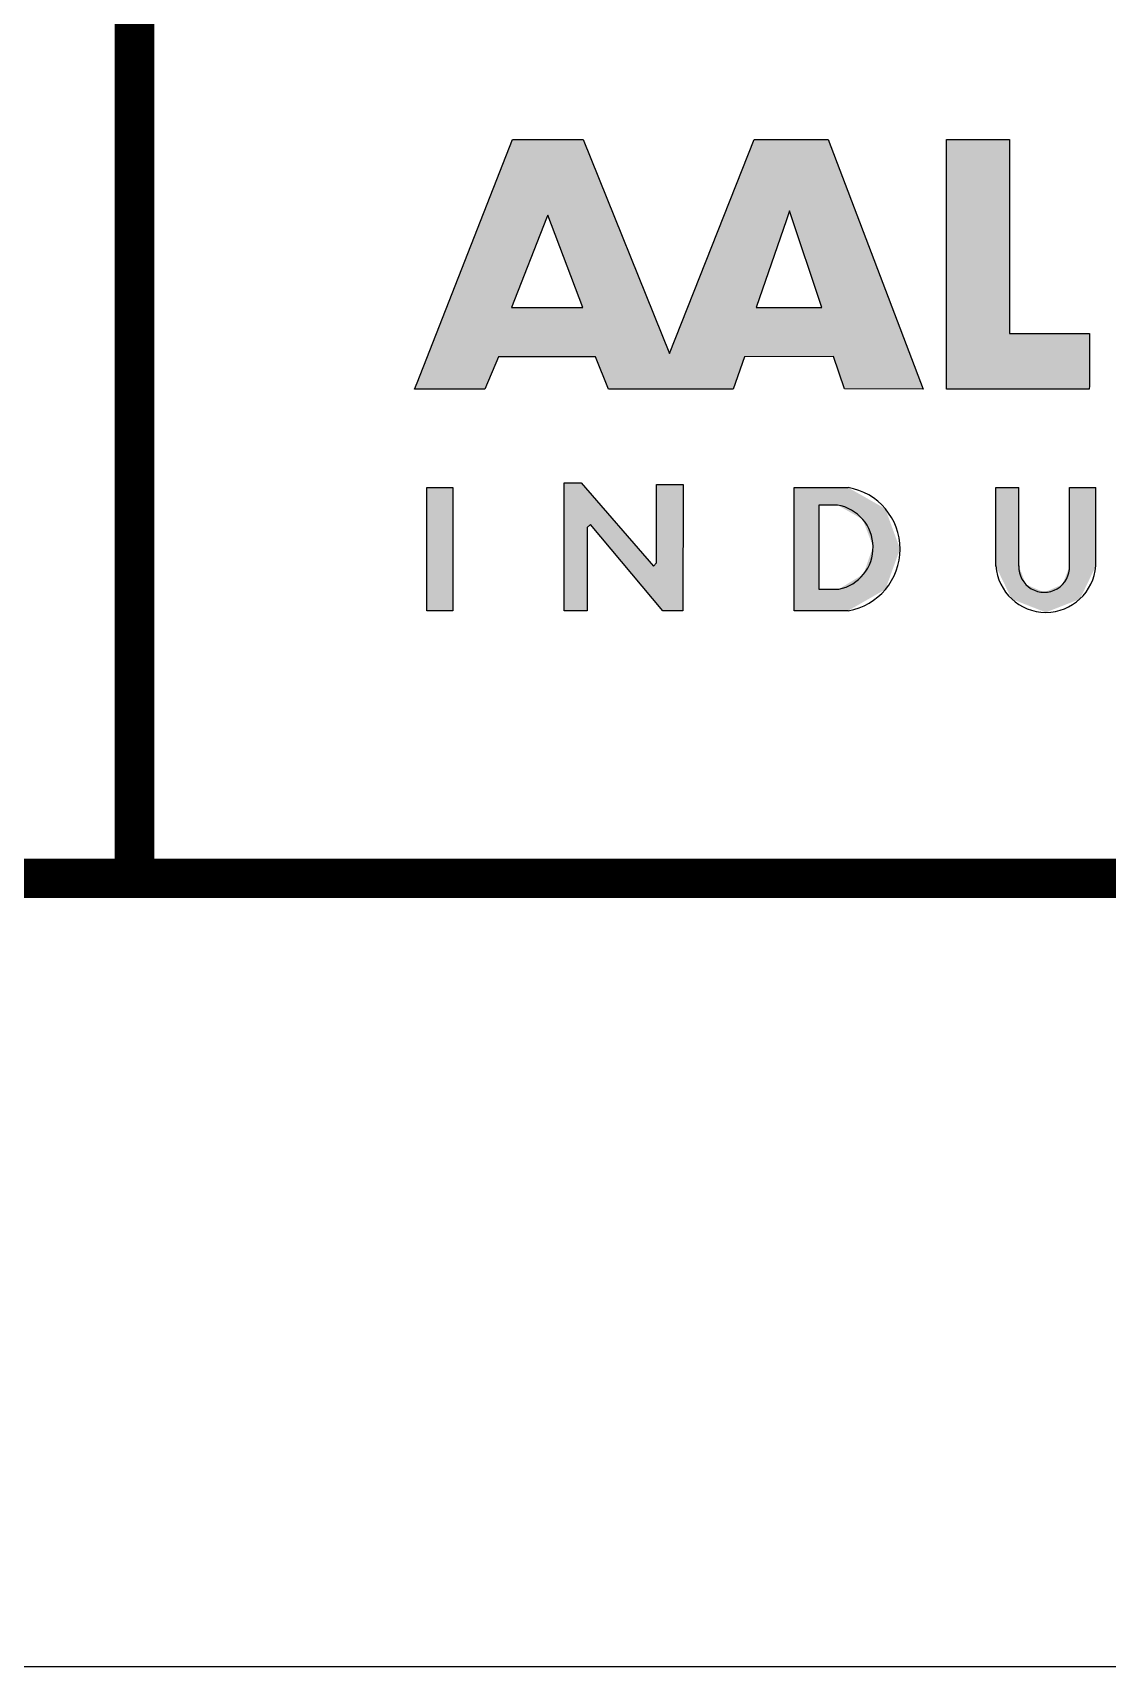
# Model space of a CAD drawing. Header units: feet. Extents: x -46890 to -45898, y -3252 to -1955.
# Drawn here: x -46634.22 to -46620.63, y -3251.51 to -3230.86 of the extents above; entities that cross this region are included whole.
import ezdxf

# ---------------------------------------------------------------- set-up
doc = ezdxf.new("R2010")
doc.units = ezdxf.units.FT
doc.header["$MEASUREMENT"] = 0
doc.layers.add('62_FORMATO', color=2, linetype='Continuous')
doc.layers.add('FORMATO', color=8, linetype='Continuous')

# ---------------------------------------------------------------- blocks, each defined once
blk = doc.blocks.new('*U20')
at = {"layer": 'FORMATO', "linetype": 'Continuous', "extrusion": (0, 0, -1)}
for points in [[(-209.755, 7.297), (-209.755, 8.109), (-209.927, 8.109)], [(-209.927, 8.109), (-209.927, 7.297), (-209.755, 7.297)], [(-210.661, 8.139), (-210.834, 7.865), (-210.813, 7.845)], [(-210.661, 8.139), (-210.813, 7.845), (-210.661, 7.297)], [(-210.834, 7.865), (-210.661, 8.139), (-210.773, 8.139)], [(-210.773, 8.139), (-211.25, 7.591), (-210.834, 7.865)], [(-211.27, 7.612), (-211.27, 8.129), (-211.444, 8.129)], [(-211.444, 8.129), (-211.444, 7.297), (-211.27, 7.612)], [(-212.177, 8.109), (-212.339, 7.994), (-212.177, 7.297)], [(-212.339, 7.994), (-212.177, 8.109), (-212.532, 8.109)], [(-212.532, 8.109), (-212.462, 7.994), (-212.339, 7.994)], [(-212.532, 8.109), (-212.778, 7.969), (-212.462, 7.994)], [(-213.658, 7.592), (-213.506, 8.109), (-213.658, 8.109)], [(-213.506, 8.109), (-213.658, 7.592), (-213.506, 7.592)], [(-214.166, 7.592), (-213.993, 8.109), (-214.166, 8.109)], [(-213.993, 8.109), (-214.166, 7.592), (-213.993, 7.592)], [(-212.339, 7.994), (-212.339, 7.439), (-212.177, 7.297)], [(-212.462, 7.994), (-212.778, 7.969), (-212.629, 7.899)], [(-210.834, 7.865), (-211.25, 7.591), (-211.311, 7.297)], [(-212.778, 7.969), (-212.875, 7.704), (-212.629, 7.899)], [(-212.629, 7.899), (-212.875, 7.704), (-212.697, 7.72)], [(-210.813, 7.845), (-210.813, 7.297), (-210.661, 7.297)], [(-212.697, 7.72), (-212.875, 7.704), (-212.635, 7.539)], [(-212.875, 7.704), (-212.779, 7.438), (-212.635, 7.539)], [(-211.27, 7.612), (-211.444, 7.297), (-211.25, 7.591)], [(-211.25, 7.591), (-211.444, 7.297), (-211.311, 7.297)], [(-212.635, 7.539), (-212.779, 7.438), (-212.471, 7.439)], [(-213.506, 7.592), (-213.705, 7.47), (-213.611, 7.374)], [(-213.658, 7.592), (-213.705, 7.47), (-213.506, 7.592)], [(-213.993, 7.592), (-214.061, 7.374), (-213.946, 7.47)], [(-214.166, 7.592), (-214.061, 7.374), (-213.993, 7.592)], [(-212.471, 7.439), (-212.779, 7.438), (-212.177, 7.297)], [(-212.177, 7.297), (-212.339, 7.439), (-212.471, 7.439)], [(-212.779, 7.438), (-212.533, 7.297), (-212.177, 7.297)], [(-213.705, 7.47), (-213.826, 7.418), (-213.611, 7.374)], [(-213.946, 7.47), (-214.061, 7.374), (-213.826, 7.418)], [(-213.826, 7.418), (-214.061, 7.374), (-213.611, 7.374)], [(-214.061, 7.374), (-213.836, 7.286), (-213.611, 7.374)]]:
    blk.add_solid(points, dxfattribs=at)
blk = doc.blocks.new('*U21')
at = {"layer": 'FORMATO', "linetype": 'Continuous'}
for points in [[(210.32, 10.402), (209.691, 8.799), (210.553, 9.905)], [(210.553, 9.905), (210.787, 10.402), (210.32, 10.402)], [(210.787, 10.402), (210.553, 9.905), (211.355, 8.992)], [(211.913, 10.402), (211.355, 8.992), (212.147, 9.934)], [(212.147, 9.934), (212.4, 10.402), (211.913, 10.402)], [(212.4, 10.402), (212.147, 9.934), (213.027, 8.757)], [(213.181, 10.402), (213.181, 8.758), (213.597, 9.124)], [(213.597, 10.402), (213.181, 10.402), (213.597, 9.124)], [(212.147, 9.934), (211.355, 8.992), (212.126, 9.874)], [(212.147, 9.934), (212.359, 9.296), (213.027, 8.757)], [(210.553, 9.905), (209.691, 8.799), (210.543, 9.885)], [(210.543, 9.885), (209.691, 8.799), (210.313, 9.296)], [(210.553, 9.905), (210.784, 9.296), (211.355, 8.992)], [(212.126, 9.874), (211.355, 8.992), (211.926, 9.296)], [(210.313, 9.296), (209.691, 8.799), (210.229, 8.971)], [(210.313, 9.296), (210.229, 8.971), (211.355, 8.992)], [(210.784, 9.296), (210.313, 9.296), (211.355, 8.992)], [(211.926, 9.296), (211.355, 8.992), (212.436, 8.972)], [(211.926, 9.296), (212.436, 8.972), (213.027, 8.757)], [(213.027, 8.757), (212.359, 9.296), (211.926, 9.296)], [(214.125, 9.124), (213.181, 8.758), (214.125, 8.779)], [(213.181, 8.758), (214.125, 9.124), (213.597, 9.124)], [(210.229, 8.971), (209.691, 8.799), (210.137, 8.758)], [(211.355, 8.992), (210.229, 8.971), (212.436, 8.972)], [(212.436, 8.972), (210.229, 8.971), (210.868, 8.971)], [(211.849, 8.972), (210.868, 8.971), (211.775, 8.758)], [(212.436, 8.972), (210.868, 8.971), (211.849, 8.972)], [(210.868, 8.971), (210.953, 8.758), (211.775, 8.758)], [(212.436, 8.972), (212.508, 8.759), (213.027, 8.757)], [(209.691, 8.799), (209.673, 8.758), (210.137, 8.758)], [(214.125, 8.779), (213.181, 8.758), (214.123, 8.758)]]:
    blk.add_solid(points, dxfattribs=at)

msp = doc.modelspace()

# ---------------------------------------------------------------- linework, layer by layer
at = {"layer": '62_FORMATO', "color": 7, "linetype": 'Continuous'}
msp.add_lwpolyline([(-46889.864, -3251.515), (-46471.34, -3251.515), (-46471.34, -2955.559), (-46889.864, -2955.559), (-46889.864, -3251.515)], dxfattribs=at)
at = {"layer": '62_FORMATO', "color": 7, "const_width": 0.498}
msp.add_lwpolyline([(-46481.305, -2965.523), (-46864.952, -2965.523), (-46864.952, -3241.55), (-46481.305, -3241.55)], close=True, dxfattribs=at)
at = {"layer": 'FORMATO'}
for p, q in [((-46624.595, -3238.166), (-46624.595, -3236.609)), ((-46624.595, -3236.609), (-46623.913, -3236.609)), ((-46622.045, -3237.601), (-46622.045, -3236.609)), ((-46622.045, -3236.609), (-46621.753, -3236.609)), ((-46621.753, -3237.601), (-46621.753, -3236.609)), ((-46621.111, -3236.609), (-46620.779, -3236.609)), ((-46621.111, -3237.601), (-46621.111, -3236.609)), ((-46620.78, -3237.601), (-46620.779, -3236.609)), ((-46624.283, -3236.83), (-46624.283, -3237.894)), ((-46624.047, -3236.83), (-46624.283, -3236.83)), ((-46624.283, -3237.894), (-46624.03, -3237.894)), ((-46623.911, -3238.166), (-46624.595, -3238.166))]:
    msp.add_line(p, q, dxfattribs=at)
msp.add_lwpolyline([(-46632.936, -3241.515, 0.5, 0.5, 0), (-46632.936, -3211.41, 0.5, 0.5, 0)], format="xyseb", dxfattribs=at)
for points in [[(-46628.156, -3232.21), (-46627.261, -3232.21), (-46626.171, -3234.916), (-46625.101, -3232.21), (-46624.166, -3232.21), (-46622.963, -3235.365), (-46623.959, -3235.362), (-46624.097, -3234.953), (-46625.223, -3234.954), (-46625.366, -3235.363), (-46626.942, -3235.363), (-46627.105, -3234.955), (-46628.332, -3234.955), (-46628.507, -3235.364), (-46629.397, -3235.363), (-46629.363, -3235.286), (-46628.156, -3232.21)], [(-46622.668, -3232.21), (-46621.87, -3232.21), (-46621.87, -3234.663), (-46620.858, -3234.663), (-46620.858, -3235.324), (-46620.862, -3235.365), (-46622.668, -3235.363), (-46622.668, -3232.21)], [(-46624.692, -3233.222), (-46625.075, -3234.332), (-46624.244, -3234.332), (-46624.653, -3233.108), (-46624.692, -3233.222)], [(-46627.728, -3233.203), (-46628.17, -3234.332), (-46627.266, -3234.332), (-46627.709, -3233.164), (-46627.728, -3233.203)], [(-46629.241, -3236.609), (-46628.91, -3236.609), (-46628.91, -3238.166), (-46629.241, -3238.166), (-46629.241, -3236.609)], [(-46627.502, -3236.551), (-46627.288, -3236.551), (-46626.373, -3237.602), (-46626.334, -3237.563), (-46626.334, -3236.57), (-46625.999, -3236.57), (-46626, -3238.167), (-46626.256, -3238.166), (-46627.171, -3237.076), (-46627.21, -3237.115), (-46627.211, -3238.166), (-46627.502, -3238.166), (-46627.502, -3236.551)]]:
    msp.add_lwpolyline(points, dxfattribs=at)
for centre, radius, start, end in [((-46624.044, -3237.388), 0.79, 279.72, 80.4734), ((-46624.137, -3237.364), 0.541, 281.3972, 80.4162), ((-46621.412, -3237.553), 0.634, 184.2971, 355.7029), ((-46621.432, -3237.612), 0.321, 177.8835, 2.1165)]:
    msp.add_arc(centre, radius, start, end, dxfattribs=at)

# ---------------------------------------------------------------- block references
at = {"layer": 'FORMATO', "linetype": 'Continuous', "xscale": 1.918150630997843, "yscale": 1.918150630997843, "zscale": 1.918150630997843}
for name in ['*U21', '*U20']:
    msp.add_blockref(name, (-47031.582, -3252.163), dxfattribs=at)

doc.saveas('drawing.dxf')
